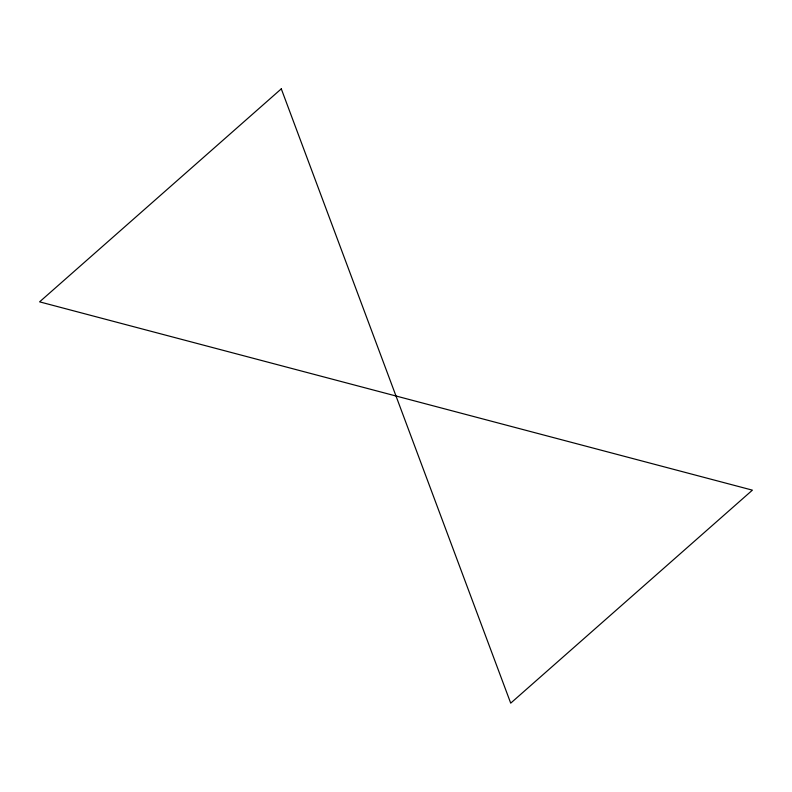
<?xml version="1.0" encoding="UTF-8"?>
<svg xmlns="http://www.w3.org/2000/svg" width="792" height="792" viewBox="0 0 792 792"><rect width="100%" height="100%" fill="white"/><g stroke="black" fill="none" stroke-linecap="round" stroke-linejoin="round"><path stroke-width="1.19" d="M281.289 88.853L39.6 301.851L752.4 490.149L510.711 703.148L281.289 88.853"/></g></svg>
